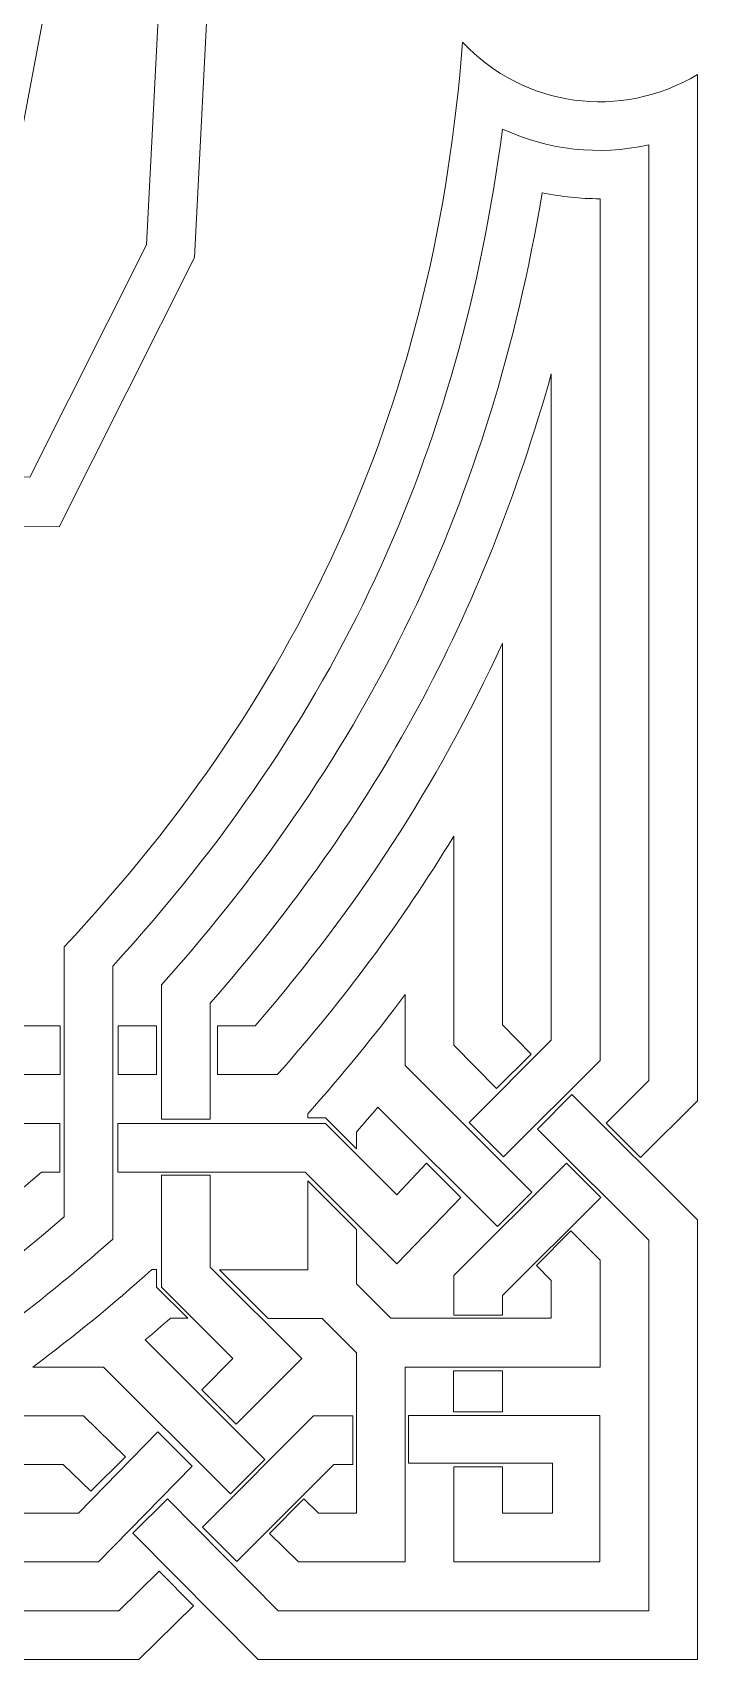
# Model space of a CAD drawing. Header units: millimetres. Extents: x 1081 to 4469, y -666 to 2723.
# Drawn here: x 3817 to 4469, y -666 to 928 of the extents above; entities that cross this region are included whole.
import ezdxf

# ---------------------------------------------------------------- set-up
doc = ezdxf.new("R2010")
doc.units = ezdxf.units.MM
doc.header["$MEASUREMENT"] = 0
doc.layers.add('Layer 1', color=7, linetype='Continuous')

msp = doc.modelspace()

# ---------------------------------------------------------------- linework, layer by layer
at = {"layer": 'Layer 1', "color": 250, "lineweight": 9}
for points, knots in [([(3976.0816, 708.0294), (3976.0816, 708.0294), (3976.0816, 708.0294), (3976.0816, 708.0294), (3976.0816, 708.0294), (3976.0816, 708.0294), (3991.5157, 1008.1318), (3991.5157, 1008.1318), (3991.5157, 1008.1318), (3991.5157, 1008.1318), (3831.4324, 1093.9532), (3831.4324, 1093.9532), (3831.4324, 1093.9532), (3831.4324, 1093.9532), (3807.5508, 1222.0504), (3807.5508, 1222.0504), (3807.5508, 1222.0504), (3807.5508, 1222.0504), (3608.9095, 1169.7576), (3608.9095, 1169.7576), (3608.9095, 1169.7576), (3608.9095, 1169.7576), (3591.8823, 1223.8537), (3591.8823, 1223.8537), (3591.8823, 1223.8537), (3591.8823, 1223.8537), (3555.0563, 1233.1452), (3555.0563, 1233.1452), (3555.0563, 1233.1452), (3555.0563, 1233.1452), (3512.5805, 1193.9877), (3512.5805, 1193.9877), (3512.5805, 1193.9877), (3512.5805, 1193.9877), (3554.5185, 1183.5087), (3554.5185, 1183.5087), (3554.5185, 1183.5087), (3554.5185, 1183.5087), (3577.031, 1111.9855), (3577.031, 1111.9855), (3577.031, 1111.9855), (3577.031, 1111.9855), (3770.0229, 1162.7911), (3770.0229, 1162.7911), (3770.0229, 1162.7911), (3770.0229, 1162.7911), (3788.6855, 1062.6875), (3788.6855, 1062.6875), (3788.6855, 1062.6875), (3788.6855, 1062.6875), (3942.3605, 980.3016), (3942.3605, 980.3016), (3942.3605, 980.3016), (3942.3605, 980.3016), (3928.9974, 720.4671), (3928.9974, 720.4671), (3928.9974, 720.4671), (3928.9974, 720.4671), (3814.6868, 492.6936), (3814.6868, 492.6936), (3814.6868, 492.6936), (3814.6868, 492.6936), (3767.9455, 493.3609), (3767.9455, 493.3609), (3767.9455, 493.3609), (3767.9455, 493.3609), (3798.6526, 444.617), (3798.6526, 444.617), (3798.6526, 444.617), (3798.6526, 444.617), (3843.5791, 444.0069), (3843.5791, 444.0069), (3843.5791, 444.0069), (3843.5791, 444.0069), (3976.0816, 708.0294), (3976.0816, 708.0294)], [0, 0, 0, 0, 0.052631579, 0.052631579, 0.052631579, 0.052631579, 0.105263158, 0.105263158, 0.105263158, 0.105263158, 0.157894737, 0.157894737, 0.157894737, 0.157894737, 0.210526316, 0.210526316, 0.210526316, 0.210526316, 0.263157895, 0.263157895, 0.263157895, 0.263157895, 0.315789474, 0.315789474, 0.315789474, 0.315789474, 0.368421053, 0.368421053, 0.368421053, 0.368421053, 0.421052632, 0.421052632, 0.421052632, 0.421052632, 0.473684211, 0.473684211, 0.473684211, 0.473684211, 0.526315789, 0.526315789, 0.526315789, 0.526315789, 0.578947368, 0.578947368, 0.578947368, 0.578947368, 0.631578947, 0.631578947, 0.631578947, 0.631578947, 0.684210526, 0.684210526, 0.684210526, 0.684210526, 0.736842105, 0.736842105, 0.736842105, 0.736842105, 0.789473684, 0.789473684, 0.789473684, 0.789473684, 0.842105263, 0.842105263, 0.842105263, 0.842105263, 0.894736842, 0.894736842, 0.894736842, 0.894736842, 0.947368421, 0.947368421, 0.947368421, 0.947368421, 1, 1, 1, 1]), ([(3832.813, 970.4991), (3832.813, 970.4991), (3832.813, 970.4991), (3832.813, 970.4991), (3832.813, 970.4991), (3832.813, 970.4991), (3887.9185, 1000.7296), (3887.9185, 1000.7296), (3887.9185, 1000.7296), (3887.9185, 1000.7296), (3837.1448, 1027.9496), (3837.1448, 1027.9496), (3837.1448, 1027.9496), (3837.1448, 1027.9496), (3790.1042, 1001.9696), (3790.1042, 1001.9696), (3790.1042, 1001.9696), (3790.1042, 1001.9696), (3770.0229, 894.256), (3770.0229, 894.256), (3770.0229, 894.256), (3770.0229, 894.256), (3577.031, 945.0616), (3577.031, 945.0616), (3577.031, 945.0616), (3577.031, 945.0616), (3554.5185, 873.5385), (3554.5185, 873.5385), (3554.5185, 873.5385), (3554.5185, 873.5385), (3510.7526, 864.713), (3510.7526, 864.713), (3510.7526, 864.713), (3510.7526, 864.713), (3553.2285, 825.5556), (3553.2285, 825.5556), (3553.2285, 825.5556), (3553.2285, 825.5556), (3591.8823, 833.1934), (3591.8823, 833.1934), (3591.8823, 833.1934), (3591.8823, 833.1934), (3608.9095, 887.2895), (3608.9095, 887.2895), (3608.9095, 887.2895), (3608.9095, 887.2895), (3807.5508, 834.9967), (3807.5508, 834.9967), (3807.5508, 834.9967), (3807.5508, 834.9967), (3832.813, 970.4991), (3832.813, 970.4991)], [0, 0, 0, 0, 0.076923077, 0.076923077, 0.076923077, 0.076923077, 0.153846154, 0.153846154, 0.153846154, 0.153846154, 0.230769231, 0.230769231, 0.230769231, 0.230769231, 0.307692308, 0.307692308, 0.307692308, 0.307692308, 0.384615385, 0.384615385, 0.384615385, 0.384615385, 0.461538462, 0.461538462, 0.461538462, 0.461538462, 0.538461538, 0.538461538, 0.538461538, 0.538461538, 0.615384615, 0.615384615, 0.615384615, 0.615384615, 0.692307692, 0.692307692, 0.692307692, 0.692307692, 0.769230769, 0.769230769, 0.769230769, 0.769230769, 0.846153846, 0.846153846, 0.846153846, 0.846153846, 0.923076923, 0.923076923, 0.923076923, 0.923076923, 1, 1, 1, 1]), ([(3908.3671, -467.1109), (3908.3671, -467.1109), (3908.3671, -467.1109), (3908.3671, -467.1109), (3908.3671, -467.1109), (3908.3671, -467.1109), (3867.1952, -426.9693), (3867.1952, -426.9693), (3867.1952, -426.9693), (3867.1952, -426.9693), (3662.3251, -426.9693), (3662.3251, -426.9693), (3662.3251, -426.9693), (3749.5407, -373.303), (3819.3304, -321.6101), (3896.087, -253.8233), (3896.087, -253.8233), (3896.087, -253.8233), (3896.087, -92.698), (3896.087, -92.698), (3896.087, -92.698), (3896.087, -92.698), (3896.087, 13.7677), (3896.087, 13.7677), (3896.087, 13.7677), (4114.2305, 252.0631), (4235.9986, 513.5202), (4278.0189, 833.8412), (4278.0189, 833.8412), (4325.056, 812.7905), (4370.9103, 807.8089), (4421.3705, 818.2676), (4421.3705, 818.2676), (4421.3705, 818.2676), (4421.3705, -98.4462), (4421.3705, -98.4462), (4421.3705, -98.4462), (4421.3705, -98.4462), (4379.5846, -140.2321), (4379.5846, -140.2321), (4379.5846, -140.2321), (4379.5846, -140.2321), (4413.3511, -173.9986), (4413.3511, -173.9986), (4413.3511, -173.9986), (4413.3511, -173.9986), (4469.1235, -118.2261), (4469.1235, -118.2261), (4469.1235, -118.2261), (4469.1235, -118.2261), (4469.1235, 887.3177), (4469.1235, 887.3177), (4469.1235, 887.3177), (4393.2583, 842.2599), (4299.7314, 855.0769), (4238.7849, 918.8833), (4238.7849, 918.8833), (4212.4217, 572.7624), (4085.9333, 285.6385), (3848.334, 32.5746), (3848.334, 32.5746), (3848.334, 32.5746), (3848.334, -232.0387), (3848.334, -232.0387), (3848.334, -232.0387), (3728.9354, -334.7584), (3616.0303, -407.8445), (3473.4305, -474.7224), (3473.4305, -474.7224), (3473.4305, -474.7224), (3847.4153, -474.7224), (3847.4153, -474.7224), (3847.4153, -474.7224), (3847.4153, -474.7224), (3874.6006, -500.8775), (3874.6006, -500.8775), (3874.6006, -500.8775), (3874.6006, -500.8775), (3908.3671, -467.1109), (3908.3671, -467.1109)], [0, 0, 0, 0, 0.05, 0.05, 0.05, 0.05, 0.1, 0.1, 0.1, 0.1, 0.15, 0.15, 0.15, 0.15, 0.2, 0.2, 0.2, 0.2, 0.25, 0.25, 0.25, 0.25, 0.3, 0.3, 0.3, 0.3, 0.35, 0.35, 0.35, 0.35, 0.4, 0.4, 0.4, 0.4, 0.45, 0.45, 0.45, 0.45, 0.5, 0.5, 0.5, 0.5, 0.55, 0.55, 0.55, 0.55, 0.6, 0.6, 0.6, 0.6, 0.65, 0.65, 0.65, 0.65, 0.7, 0.7, 0.7, 0.7, 0.75, 0.75, 0.75, 0.75, 0.8, 0.8, 0.8, 0.8, 0.85, 0.85, 0.85, 0.85, 0.9, 0.9, 0.9, 0.9, 0.95, 0.95, 0.95, 0.95, 1, 1, 1, 1]), ([(3991.5931, -22.6866), (3991.5931, -22.6866), (3991.5931, -22.6866), (3991.5931, -22.6866), (3991.5931, -22.6866), (4155.1148, 164.5951), (4258.1728, 354.7035), (4325.8644, 593.9347), (4325.8644, 593.9347), (4325.8644, 593.9347), (4325.8644, -58.8862), (4325.8644, -58.8862), (4325.8644, -58.8862), (4325.8644, -58.8862), (4245.2518, -139.4988), (4245.2518, -139.4988), (4245.2518, -139.4988), (4245.2518, -139.4988), (4279.0183, -173.2654), (4279.0183, -173.2654), (4279.0183, -173.2654), (4279.0183, -173.2654), (4373.6175, -78.6662), (4373.6175, -78.6662), (4373.6175, -78.6662), (4373.6175, -78.6662), (4373.6175, 765.6354), (4373.6175, 765.6354), (4373.6175, 765.6354), (4353.5349, 765.6477), (4336.561, 767.3818), (4316.8909, 771.4308), (4316.8909, 771.4308), (4265.8854, 468.9632), (4148.212, 224.1936), (3943.8401, -4.5429), (3943.8401, -4.5429), (3943.8401, -4.5429), (3943.8401, -136.4338), (3943.8401, -136.4338), (3943.8401, -136.4338), (3943.8401, -136.4338), (3991.5931, -136.4338), (3991.5931, -136.4338), (3991.5931, -136.4338), (3991.5931, -136.4338), (3991.5931, -22.6866), (3991.5931, -22.6866)], [0, 0, 0, 0, 0.083333333, 0.083333333, 0.083333333, 0.083333333, 0.166666667, 0.166666667, 0.166666667, 0.166666667, 0.25, 0.25, 0.25, 0.25, 0.333333333, 0.333333333, 0.333333333, 0.333333333, 0.416666667, 0.416666667, 0.416666667, 0.416666667, 0.5, 0.5, 0.5, 0.5, 0.583333333, 0.583333333, 0.583333333, 0.583333333, 0.666666667, 0.666666667, 0.666666667, 0.666666667, 0.75, 0.75, 0.75, 0.75, 0.833333333, 0.833333333, 0.833333333, 0.833333333, 0.916666667, 0.916666667, 0.916666667, 0.916666667, 1, 1, 1, 1]), ([(4278.1114, -44.0263), (4278.1114, -44.0263), (4278.1114, -44.0263), (4278.1114, -44.0263), (4278.1114, -44.0263), (4278.1114, -44.0263), (4278.1114, 329.9585), (4278.1114, 329.9585), (4278.1114, 329.9585), (4211.2335, 187.3587), (4138.1474, 74.4536), (4035.4277, -44.945), (4035.4277, -44.945), (4035.4277, -44.945), (3998.6233, -44.945), (3998.6233, -44.945), (3998.6233, -44.945), (3998.6233, -44.945), (3998.6233, -92.698), (3998.6233, -92.698), (3998.6233, -92.698), (3998.6233, -92.698), (4057.2122, -92.698), (4057.2122, -92.698), (4057.2122, -92.698), (4124.9991, -15.9414), (4176.692, 53.8483), (4230.3583, 141.0639), (4230.3583, 141.0639), (4230.3583, 141.0639), (4230.3583, -63.8062), (4230.3583, -63.8062), (4230.3583, -63.8062), (4230.3583, -63.8062), (4272.2315, -106.2898), (4272.2315, -106.2898), (4272.2315, -106.2898), (4272.2315, -106.2898), (4305.998, -72.5233), (4305.998, -72.5233), (4305.998, -72.5233), (4305.998, -72.5233), (4278.1114, -44.0263), (4278.1114, -44.0263)], [0, 0, 0, 0, 0.090909091, 0.090909091, 0.090909091, 0.090909091, 0.181818182, 0.181818182, 0.181818182, 0.181818182, 0.272727273, 0.272727273, 0.272727273, 0.272727273, 0.363636364, 0.363636364, 0.363636364, 0.363636364, 0.454545455, 0.454545455, 0.454545455, 0.454545455, 0.545454545, 0.545454545, 0.545454545, 0.545454545, 0.636363636, 0.636363636, 0.636363636, 0.636363636, 0.727272727, 0.727272727, 0.727272727, 0.727272727, 0.818181818, 0.818181818, 0.818181818, 0.818181818, 0.909090909, 0.909090909, 0.909090909, 0.909090909, 1, 1, 1, 1]), ([(4306.7243, -207.7053), (4306.7243, -207.7053), (4306.7243, -207.7053), (4306.7243, -207.7053), (4306.7243, -207.7053), (4306.7243, -207.7053), (4182.6053, -83.5862), (4182.6053, -83.5862), (4182.6053, -83.5862), (4182.6053, -83.5862), (4182.6053, -14.1109), (4182.6053, -14.1109), (4182.6053, -14.1109), (4150.8264, -56.6229), (4122.4363, -91.3579), (4087.0992, -130.9616), (4087.0992, -130.9616), (4087.0992, -130.9616), (4087.0992, -135.064), (4087.0992, -135.064), (4087.0992, -135.064), (4087.0992, -135.064), (4104.4042, -135.064), (4104.4042, -135.064), (4104.4042, -135.064), (4104.4042, -135.064), (4134.8522, -165.5121), (4134.8522, -165.5121), (4134.8522, -165.5121), (4134.8522, -165.5121), (4134.8522, -149.0282), (4134.8522, -149.0282), (4134.8522, -149.0282), (4142.3449, -140.4559), (4148.6051, -133.1618), (4155.9415, -124.4555), (4155.9415, -124.4555), (4155.9415, -124.4555), (4272.9578, -241.4717), (4272.9578, -241.4717), (4272.9578, -241.4717), (4272.9578, -241.4717), (4306.7243, -207.7053), (4306.7243, -207.7053)], [0, 0, 0, 0, 0.090909091, 0.090909091, 0.090909091, 0.090909091, 0.181818182, 0.181818182, 0.181818182, 0.181818182, 0.272727273, 0.272727273, 0.272727273, 0.272727273, 0.363636364, 0.363636364, 0.363636364, 0.363636364, 0.454545455, 0.454545455, 0.454545455, 0.454545455, 0.545454545, 0.545454545, 0.545454545, 0.545454545, 0.636363636, 0.636363636, 0.636363636, 0.636363636, 0.727272727, 0.727272727, 0.727272727, 0.727272727, 0.818181818, 0.818181818, 0.818181818, 0.818181818, 0.909090909, 0.909090909, 0.909090909, 0.909090909, 1, 1, 1, 1]), ([(3921.6151, -665.7345), (3921.6151, -665.7345), (3921.6151, -665.7345), (3921.6151, -665.7345), (3921.6151, -665.7345), (3921.6151, -665.7345), (3975.1116, -613.0564), (3975.1116, -613.0564), (3975.1116, -613.0564), (3975.1116, -613.0564), (3941.3451, -579.2899), (3941.3451, -579.2899), (3941.3451, -579.2899), (3941.3451, -579.2899), (3901.8351, -617.9815), (3901.8351, -617.9815), (3901.8351, -617.9815), (3901.8351, -617.9815), (2985.1214, -617.9815), (2985.1214, -617.9815), (2985.1214, -617.9815), (2995.58, -567.5213), (2990.5985, -521.667), (2969.5478, -474.6299), (2969.5478, -474.6299), (3289.8688, -432.6096), (3551.3259, -310.8415), (3789.6213, -92.698), (3789.6213, -92.698), (3789.6213, -92.698), (3844.2753, -92.698), (3844.2753, -92.698), (3844.2753, -92.698), (3844.2753, -92.698), (3844.2753, -44.945), (3844.2753, -44.945), (3844.2753, -44.945), (3844.2753, -44.945), (3770.8144, -44.945), (3770.8144, -44.945), (3770.8144, -44.945), (3517.7506, -282.5443), (3230.6266, -409.0327), (2884.5057, -435.3959), (2884.5057, -435.3959), (2948.3121, -496.3424), (2961.129, -589.8693), (2916.0713, -665.7345), (2916.0713, -665.7345), (2916.0713, -665.7345), (3921.6151, -665.7345), (3921.6151, -665.7345)], [0, 0, 0, 0, 0.076923077, 0.076923077, 0.076923077, 0.076923077, 0.153846154, 0.153846154, 0.153846154, 0.153846154, 0.230769231, 0.230769231, 0.230769231, 0.230769231, 0.307692308, 0.307692308, 0.307692308, 0.307692308, 0.384615385, 0.384615385, 0.384615385, 0.384615385, 0.461538462, 0.461538462, 0.461538462, 0.461538462, 0.538461538, 0.538461538, 0.538461538, 0.538461538, 0.615384615, 0.615384615, 0.615384615, 0.615384615, 0.692307692, 0.692307692, 0.692307692, 0.692307692, 0.769230769, 0.769230769, 0.769230769, 0.769230769, 0.846153846, 0.846153846, 0.846153846, 0.846153846, 0.923076923, 0.923076923, 0.923076923, 0.923076923, 1, 1, 1, 1]), ([(3938.8185, -92.698), (3938.8185, -92.698), (3938.8185, -92.698), (3938.8185, -92.698), (3938.8185, -92.698), (3938.8185, -92.698), (3938.8185, -44.945), (3938.8185, -44.945), (3938.8185, -44.945), (3938.8185, -44.945), (3901.1086, -44.945), (3901.1086, -44.945), (3901.1086, -44.945), (3901.1086, -44.945), (3901.1086, -92.698), (3901.1086, -92.698), (3901.1086, -92.698), (3901.1086, -92.698), (3938.8185, -92.698), (3938.8185, -92.698)], [0, 0, 0, 0, 0.2, 0.2, 0.2, 0.2, 0.4, 0.4, 0.4, 0.4, 0.6, 0.6, 0.6, 0.6, 0.8, 0.8, 0.8, 0.8, 1, 1, 1, 1]), ([(4058.2074, -617.9815), (4058.2074, -617.9815), (4058.2074, -617.9815), (4058.2074, -617.9815), (4058.2074, -617.9815), (4058.2074, -617.9815), (3949.5207, -508.2062), (3949.5207, -508.2062), (3949.5207, -508.2062), (3949.5207, -508.2062), (3915.7542, -541.9726), (3915.7542, -541.9726), (3915.7542, -541.9726), (3915.7542, -541.9726), (4038.4274, -665.7345), (4038.4274, -665.7345), (4038.4274, -665.7345), (4038.4274, -665.7345), (4469.1235, -665.7345), (4469.1235, -665.7345), (4469.1235, -665.7345), (4469.1235, -665.7345), (4469.1235, -235.0384), (4469.1235, -235.0384), (4469.1235, -235.0384), (4469.1235, -235.0384), (4345.9609, -112.1844), (4345.9609, -112.1844), (4345.9609, -112.1844), (4345.9609, -112.1844), (4312.1945, -145.9509), (4312.1945, -145.9509), (4312.1945, -145.9509), (4312.1945, -145.9509), (4421.3705, -254.8184), (4421.3705, -254.8184), (4421.3705, -254.8184), (4421.3705, -254.8184), (4421.3705, -617.9815), (4421.3705, -617.9815), (4421.3705, -617.9815), (4421.3705, -617.9815), (4058.2074, -617.9815), (4058.2074, -617.9815)], [0, 0, 0, 0, 0.090909091, 0.090909091, 0.090909091, 0.090909091, 0.181818182, 0.181818182, 0.181818182, 0.181818182, 0.272727273, 0.272727273, 0.272727273, 0.272727273, 0.363636364, 0.363636364, 0.363636364, 0.363636364, 0.454545455, 0.454545455, 0.454545455, 0.454545455, 0.545454545, 0.545454545, 0.545454545, 0.545454545, 0.636363636, 0.636363636, 0.636363636, 0.636363636, 0.727272727, 0.727272727, 0.727272727, 0.727272727, 0.818181818, 0.818181818, 0.818181818, 0.818181818, 0.909090909, 0.909090909, 0.909090909, 0.909090909, 1, 1, 1, 1]), ([(3882.0552, -570.2284), (3882.0552, -570.2284), (3882.0552, -570.2284), (3882.0552, -570.2284), (3882.0552, -570.2284), (3882.0552, -570.2284), (3973.8395, -476.3835), (3973.8395, -476.3835), (3973.8395, -476.3835), (3973.8395, -476.3835), (3940.073, -442.617), (3940.073, -442.617), (3940.073, -442.617), (3940.073, -442.617), (3862.2752, -522.4754), (3862.2752, -522.4754), (3862.2752, -522.4754), (3862.2752, -522.4754), (3209.4542, -522.4754), (3209.4542, -522.4754), (3209.4542, -522.4754), (3448.6855, -454.7838), (3638.7939, -351.7258), (3826.0756, -188.2041), (3826.0756, -188.2041), (3826.0756, -188.2041), (3843.9946, -188.2041), (3843.9946, -188.2041), (3843.9946, -188.2041), (3843.9946, -188.2041), (3843.9946, -140.4511), (3843.9946, -140.4511), (3843.9946, -140.4511), (3843.9946, -140.4511), (3807.9319, -140.4511), (3807.9319, -140.4511), (3807.9319, -140.4511), (3579.1954, -344.823), (3334.4258, -462.4964), (3031.9581, -513.5019), (3031.9581, -513.5019), (3036.0072, -533.172), (3037.7414, -550.1459), (3037.7535, -570.2284), (3037.7535, -570.2284), (3037.7535, -570.2284), (3882.0552, -570.2284), (3882.0552, -570.2284)], [0, 0, 0, 0, 0.083333333, 0.083333333, 0.083333333, 0.083333333, 0.166666667, 0.166666667, 0.166666667, 0.166666667, 0.25, 0.25, 0.25, 0.25, 0.333333333, 0.333333333, 0.333333333, 0.333333333, 0.416666667, 0.416666667, 0.416666667, 0.416666667, 0.5, 0.5, 0.5, 0.5, 0.583333333, 0.583333333, 0.583333333, 0.583333333, 0.666666667, 0.666666667, 0.666666667, 0.666666667, 0.75, 0.75, 0.75, 0.75, 0.833333333, 0.833333333, 0.833333333, 0.833333333, 0.916666667, 0.916666667, 0.916666667, 0.916666667, 1, 1, 1, 1]), ([(4174.3519, -210.3988), (4174.3519, -210.3988), (4174.3519, -210.3988), (4174.3519, -210.3988), (4174.3519, -210.3988), (4174.3519, -210.3988), (4104.4042, -140.4511), (4104.4042, -140.4511), (4104.4042, -140.4511), (4104.4042, -140.4511), (3901.0711, -140.4511), (3901.0711, -140.4511), (3901.0711, -140.4511), (3901.0711, -140.4511), (3901.0711, -188.2041), (3901.0711, -188.2041), (3901.0711, -188.2041), (3901.0711, -188.2041), (3991.5931, -188.2041), (3991.5931, -188.2041), (3991.5931, -188.2041), (3991.5931, -188.2041), (4084.6242, -188.2041), (4084.6242, -188.2041), (4084.6242, -188.2041), (4084.6242, -188.2041), (4174.3519, -277.9318), (4174.3519, -277.9318), (4174.3519, -277.9318), (4174.3519, -277.9318), (4237.1712, -213.0923), (4237.1712, -213.0923), (4237.1712, -213.0923), (4237.1712, -213.0923), (4203.4047, -179.3258), (4203.4047, -179.3258), (4203.4047, -179.3258), (4203.4047, -179.3258), (4174.3519, -210.3988), (4174.3519, -210.3988)], [0, 0, 0, 0, 0.1, 0.1, 0.1, 0.1, 0.2, 0.2, 0.2, 0.2, 0.3, 0.3, 0.3, 0.3, 0.4, 0.4, 0.4, 0.4, 0.5, 0.5, 0.5, 0.5, 0.6, 0.6, 0.6, 0.6, 0.7, 0.7, 0.7, 0.7, 0.8, 0.8, 0.8, 0.8, 0.9, 0.9, 0.9, 0.9, 1, 1, 1, 1]), ([(4017.0189, -435.2647), (4017.0189, -435.2647), (4017.0189, -435.2647), (4017.0189, -435.2647), (4017.0189, -435.2647), (4017.0189, -435.2647), (4081.3208, -370.9629), (4081.3208, -370.9629), (4081.3208, -370.9629), (4081.3208, -370.9629), (3991.5931, -281.2352), (3991.5931, -281.2352), (3991.5931, -281.2352), (3991.5931, -281.2352), (3991.5931, -191.2171), (3991.5931, -191.2171), (3991.5931, -191.2171), (3991.5931, -191.2171), (3943.8401, -191.2171), (3943.8401, -191.2171), (3943.8401, -191.2171), (3943.8401, -191.2171), (3943.8401, -301.0152), (3943.8401, -301.0152), (3943.8401, -301.0152), (3943.8401, -301.0152), (4013.7878, -370.9629), (4013.7878, -370.9629), (4013.7878, -370.9629), (4013.7878, -370.9629), (3983.2525, -401.4982), (3983.2525, -401.4982), (3983.2525, -401.4982), (3983.2525, -401.4982), (4017.0189, -435.2647), (4017.0189, -435.2647)], [0, 0, 0, 0, 0.111111111, 0.111111111, 0.111111111, 0.111111111, 0.222222222, 0.222222222, 0.222222222, 0.222222222, 0.333333333, 0.333333333, 0.333333333, 0.333333333, 0.444444444, 0.444444444, 0.444444444, 0.444444444, 0.555555556, 0.555555556, 0.555555556, 0.555555556, 0.666666667, 0.666666667, 0.666666667, 0.666666667, 0.777777778, 0.777777778, 0.777777778, 0.777777778, 0.888888889, 0.888888889, 0.888888889, 0.888888889, 1, 1, 1, 1]), ([(4278.1114, -309.2383), (4278.1114, -309.2383), (4278.1114, -309.2383), (4278.1114, -309.2383), (4278.1114, -309.2383), (4278.1114, -309.2383), (4374.4828, -213.1754), (4374.4828, -213.1754), (4374.4828, -213.1754), (4374.4828, -213.1754), (4340.7163, -179.4089), (4340.7163, -179.4089), (4340.7163, -179.4089), (4340.7163, -179.4089), (4230.3583, -289.4583), (4230.3583, -289.4583), (4230.3583, -289.4583), (4230.3583, -289.4583), (4230.3583, -328.3727), (4230.3583, -328.3727), (4230.3583, -328.3727), (4230.3583, -328.3727), (4278.1114, -328.3727), (4278.1114, -328.3727), (4278.1114, -328.3727), (4278.1114, -328.3727), (4278.1114, -309.2383), (4278.1114, -309.2383)], [0, 0, 0, 0, 0.142857143, 0.142857143, 0.142857143, 0.142857143, 0.285714286, 0.285714286, 0.285714286, 0.285714286, 0.428571429, 0.428571429, 0.428571429, 0.428571429, 0.571428571, 0.571428571, 0.571428571, 0.571428571, 0.714285714, 0.714285714, 0.714285714, 0.714285714, 0.857142857, 0.857142857, 0.857142857, 0.857142857, 1, 1, 1, 1]), ([(4182.6053, -570.2284), (4182.6053, -570.2284), (4182.6053, -570.2284), (4182.6053, -570.2284), (4182.6053, -570.2284), (4182.6053, -570.2284), (4182.6053, -379.2163), (4182.6053, -379.2163), (4182.6053, -379.2163), (4182.6053, -379.2163), (4373.6175, -379.2163), (4373.6175, -379.2163), (4373.6175, -379.2163), (4373.6175, -379.2163), (4373.6175, -274.5983), (4373.6175, -274.5983), (4373.6175, -274.5983), (4373.6175, -274.5983), (4345.0362, -245.8488), (4345.0362, -245.8488), (4345.0362, -245.8488), (4345.0362, -245.8488), (4311.2697, -279.6152), (4311.2697, -279.6152), (4311.2697, -279.6152), (4311.2697, -279.6152), (4325.8644, -294.3783), (4325.8644, -294.3783), (4325.8644, -294.3783), (4325.8644, -294.3783), (4325.8644, -331.4633), (4325.8644, -331.4633), (4325.8644, -331.4633), (4325.8644, -331.4633), (4168.6187, -331.4633), (4168.6187, -331.4633), (4168.6187, -331.4633), (4168.6187, -331.4633), (4134.8522, -297.6968), (4134.8522, -297.6968), (4134.8522, -297.6968), (4134.8522, -297.6968), (4134.8522, -244.4926), (4134.8522, -244.4926), (4134.8522, -244.4926), (4134.8522, -244.4926), (4087.0992, -196.7396), (4087.0992, -196.7396), (4087.0992, -196.7396), (4087.0992, -196.7396), (4087.0992, -283.9795), (4087.0992, -283.9795), (4087.0992, -283.9795), (4087.0992, -283.9795), (4000.5305, -283.9795), (4000.5305, -283.9795), (4000.5305, -283.9795), (4000.5305, -283.9795), (4048.2835, -331.7325), (4048.2835, -331.7325), (4048.2835, -331.7325), (4048.2835, -331.7325), (4101.0858, -331.7325), (4101.0858, -331.7325), (4101.0858, -331.7325), (4101.0858, -331.7325), (4134.8522, -365.2297), (4134.8522, -365.2297), (4134.8522, -365.2297), (4134.8522, -365.2297), (4134.8522, -522.4754), (4134.8522, -522.4754), (4134.8522, -522.4754), (4134.8522, -522.4754), (4097.7673, -522.4754), (4097.7673, -522.4754), (4097.7673, -522.4754), (4097.7673, -522.4754), (4083.3769, -508.4962), (4083.3769, -508.4962), (4083.3769, -508.4962), (4083.3769, -508.4962), (4049.6104, -542.2627), (4049.6104, -542.2627), (4049.6104, -542.2627), (4049.6104, -542.2627), (4077.9873, -570.2284), (4077.9873, -570.2284), (4077.9873, -570.2284), (4077.9873, -570.2284), (4182.6053, -570.2284), (4182.6053, -570.2284)], [0, 0, 0, 0, 0.043478261, 0.043478261, 0.043478261, 0.043478261, 0.086956522, 0.086956522, 0.086956522, 0.086956522, 0.130434783, 0.130434783, 0.130434783, 0.130434783, 0.173913043, 0.173913043, 0.173913043, 0.173913043, 0.217391304, 0.217391304, 0.217391304, 0.217391304, 0.260869565, 0.260869565, 0.260869565, 0.260869565, 0.304347826, 0.304347826, 0.304347826, 0.304347826, 0.347826087, 0.347826087, 0.347826087, 0.347826087, 0.391304348, 0.391304348, 0.391304348, 0.391304348, 0.434782609, 0.434782609, 0.434782609, 0.434782609, 0.47826087, 0.47826087, 0.47826087, 0.47826087, 0.52173913, 0.52173913, 0.52173913, 0.52173913, 0.565217391, 0.565217391, 0.565217391, 0.565217391, 0.608695652, 0.608695652, 0.608695652, 0.608695652, 0.652173913, 0.652173913, 0.652173913, 0.652173913, 0.695652174, 0.695652174, 0.695652174, 0.695652174, 0.739130435, 0.739130435, 0.739130435, 0.739130435, 0.782608696, 0.782608696, 0.782608696, 0.782608696, 0.826086957, 0.826086957, 0.826086957, 0.826086957, 0.869565217, 0.869565217, 0.869565217, 0.869565217, 0.913043478, 0.913043478, 0.913043478, 0.913043478, 0.956521739, 0.956521739, 0.956521739, 0.956521739, 1, 1, 1, 1]), ([(4045.0869, -469.795), (4045.0869, -469.795), (4045.0869, -469.795), (4045.0869, -469.795), (4045.0869, -469.795), (4045.0869, -469.795), (3927.8445, -352.5526), (3927.8445, -352.5526), (3927.8445, -352.5526), (3936.5508, -345.2161), (3943.8449, -338.9559), (3952.4172, -331.4633), (3952.4172, -331.4633), (3952.4172, -331.4633), (3969.4414, -331.4633), (3969.4414, -331.4633), (3969.4414, -331.4633), (3969.4414, -331.4633), (3938.9933, -301.0152), (3938.9933, -301.0152), (3938.9933, -301.0152), (3938.9933, -301.0152), (3938.9933, -283.7102), (3938.9933, -283.7102), (3938.9933, -283.7102), (3938.9933, -283.7102), (3934.3506, -283.7102), (3934.3506, -283.7102), (3934.3506, -283.7102), (3894.7469, -319.0473), (3860.0119, -347.4374), (3817.4999, -379.2163), (3817.4999, -379.2163), (3817.4999, -379.2163), (3886.9752, -379.2163), (3886.9752, -379.2163), (3886.9752, -379.2163), (3886.9752, -379.2163), (4011.3204, -503.5615), (4011.3204, -503.5615), (4011.3204, -503.5615), (4011.3204, -503.5615), (4045.0869, -469.795), (4045.0869, -469.795)], [0, 0, 0, 0, 0.090909091, 0.090909091, 0.090909091, 0.090909091, 0.181818182, 0.181818182, 0.181818182, 0.181818182, 0.272727273, 0.272727273, 0.272727273, 0.272727273, 0.363636364, 0.363636364, 0.363636364, 0.363636364, 0.454545455, 0.454545455, 0.454545455, 0.454545455, 0.545454545, 0.545454545, 0.545454545, 0.545454545, 0.636363636, 0.636363636, 0.636363636, 0.636363636, 0.727272727, 0.727272727, 0.727272727, 0.727272727, 0.818181818, 0.818181818, 0.818181818, 0.818181818, 0.909090909, 0.909090909, 0.909090909, 0.909090909, 1, 1, 1, 1]), ([(4278.0775, -382.9105), (4278.0775, -382.9105), (4278.0775, -382.9105), (4278.0775, -382.9105), (4278.0775, -382.9105), (4278.0775, -382.9105), (4230.1211, -382.9105), (4230.1211, -382.9105), (4230.1211, -382.9105), (4230.1211, -382.9105), (4230.1211, -423.1093), (4230.1211, -423.1093), (4230.1211, -423.1093), (4230.1211, -423.1093), (4278.0775, -423.1093), (4278.0775, -423.1093), (4278.0775, -423.1093), (4278.0775, -423.1093), (4278.0775, -382.9105), (4278.0775, -382.9105)], [0, 0, 0, 0, 0.2, 0.2, 0.2, 0.2, 0.4, 0.4, 0.4, 0.4, 0.6, 0.6, 0.6, 0.6, 0.8, 0.8, 0.8, 0.8, 1, 1, 1, 1]), ([(4017.598, -569.7516), (4017.598, -569.7516), (4017.598, -569.7516), (4017.598, -569.7516), (4017.598, -569.7516), (4017.598, -569.7516), (4112.6273, -474.7224), (4112.6273, -474.7224), (4112.6273, -474.7224), (4112.6273, -474.7224), (4131.3429, -474.7224), (4131.3429, -474.7224), (4131.3429, -474.7224), (4131.3429, -474.7224), (4131.3429, -426.9693), (4131.3429, -426.9693), (4131.3429, -426.9693), (4131.3429, -426.9693), (4092.8473, -426.9693), (4092.8473, -426.9693), (4092.8473, -426.9693), (4092.8473, -426.9693), (3983.8315, -535.9852), (3983.8315, -535.9852), (3983.8315, -535.9852), (3983.8315, -535.9852), (4017.598, -569.7516), (4017.598, -569.7516)], [0, 0, 0, 0, 0.142857143, 0.142857143, 0.142857143, 0.142857143, 0.285714286, 0.285714286, 0.285714286, 0.285714286, 0.428571429, 0.428571429, 0.428571429, 0.428571429, 0.571428571, 0.571428571, 0.571428571, 0.571428571, 0.714285714, 0.714285714, 0.714285714, 0.714285714, 0.857142857, 0.857142857, 0.857142857, 0.857142857, 1, 1, 1, 1]), ([(4230.3583, -477.0698), (4230.3583, -477.0698), (4230.3583, -477.0698), (4230.3583, -477.0698), (4230.3583, -477.0698), (4230.3583, -477.0698), (4230.3583, -570.2284), (4230.3583, -570.2284), (4230.3583, -570.2284), (4230.3583, -570.2284), (4373.4513, -570.2284), (4373.4513, -570.2284), (4373.4513, -570.2284), (4373.4513, -570.2284), (4373.4513, -426.8024), (4373.4513, -426.8024), (4373.4513, -426.8024), (4373.4513, -426.8024), (4185.8487, -426.8024), (4185.8487, -426.8024), (4185.8487, -426.8024), (4185.8487, -426.8024), (4185.8487, -473.3022), (4185.8487, -473.3022), (4185.8487, -473.3022), (4185.8487, -473.3022), (4327.007, -473.3022), (4327.007, -473.3022), (4327.007, -473.3022), (4327.007, -473.3022), (4327.007, -522.4754), (4327.007, -522.4754), (4327.007, -522.4754), (4327.007, -522.4754), (4278.1114, -522.4754), (4278.1114, -522.4754), (4278.1114, -522.4754), (4278.1114, -522.4754), (4278.1114, -477.0698), (4278.1114, -477.0698), (4278.1114, -477.0698), (4278.1114, -477.0698), (4230.3583, -477.0698), (4230.3583, -477.0698)], [0, 0, 0, 0, 0.090909091, 0.090909091, 0.090909091, 0.090909091, 0.181818182, 0.181818182, 0.181818182, 0.181818182, 0.272727273, 0.272727273, 0.272727273, 0.272727273, 0.363636364, 0.363636364, 0.363636364, 0.363636364, 0.454545455, 0.454545455, 0.454545455, 0.454545455, 0.545454545, 0.545454545, 0.545454545, 0.545454545, 0.636363636, 0.636363636, 0.636363636, 0.636363636, 0.727272727, 0.727272727, 0.727272727, 0.727272727, 0.818181818, 0.818181818, 0.818181818, 0.818181818, 0.909090909, 0.909090909, 0.909090909, 0.909090909, 1, 1, 1, 1])]:
    msp.add_open_spline(points, degree=3, knots=knots, dxfattribs=at)

doc.saveas('drawing.dxf')
